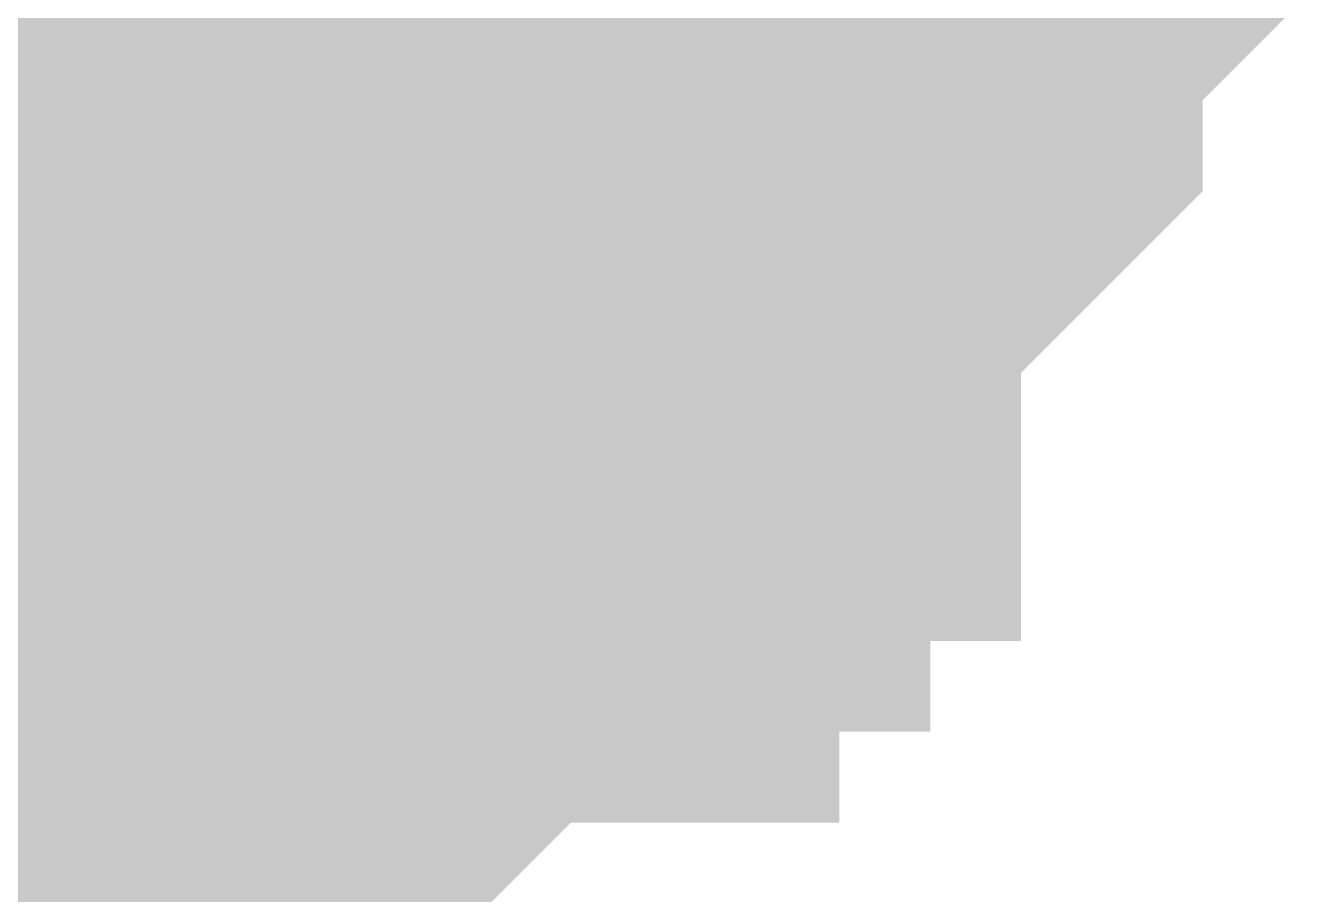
# Model space of a CAD drawing. Header units: inches. Extents: x 0 to 841, y 0 to 594.
# Drawn here: x 790.217 to 790.844, y 334.187 to 334.616 of the extents above; entities that cross this region are included whole.
import ezdxf

# ---------------------------------------------------------------- set-up
doc = ezdxf.new("R2010")
doc.units = ezdxf.units.IN
doc.layers.add('Sheet', color=255, linetype='Continuous')

msp = doc.modelspace()

# ---------------------------------------------------------------- linework, layer by layer
at = {"layer": 'Sheet'}
msp.add_lwpolyline([(789.74589, 334.9996, 0.508, 0.508, 1), (790.25389, 334.9996, 0.508, 0.508, 1)], format="xyseb", close=True, dxfattribs=at)
for points in [[(790.02077, 335.00091, 0.7493, 0.7493, 0), (790.02077, 329.47595, 0.7493, 0.7493, 0)], [(790.69451, 334.77632, 0.29972, 0.29972, 0), (790.69451, 334.7314, 0.29972, 0.29972, 0), (790.69451, 334.68648, 0.29972, 0.29972, 0), (790.64959, 334.64156, 0.29972, 0.29972, 0), (790.64959, 334.64156, 0.29972, 0.29972, 0), (790.64959, 334.59664, 0.29972, 0.29972, 0), (790.60468, 334.55172, 0.29972, 0.29972, 0), (790.60468, 334.55172, 0.29972, 0.29972, 0), (790.55976, 334.50681, 0.29972, 0.29972, 0), (790.55976, 334.46189, 0.29972, 0.29972, 0), (790.51485, 334.46189, 0.29972, 0.29972, 0), (790.51485, 334.41697, 0.29972, 0.29972, 0), (790.46993, 334.41697, 0.29972, 0.29972, 0), (790.46993, 334.37205, 0.29972, 0.29972, 0), (790.42502, 334.37205, 0.29972, 0.29972, 0), (790.3801, 334.32713, 0.29972, 0.29972, 0), (790.3801, 334.32713, 0.29972, 0.29972, 0), (790.33518, 334.32713, 0.29972, 0.29972, 0), (790.29027, 334.28221, 0.29972, 0.29972, 0), (790.29027, 334.28221, 0.29972, 0.29972, 0), (790.24535, 334.28221, 0.29972, 0.29972, 0), (790.20044, 334.2373, 0.29972, 0.29972, 0), (790.15552, 334.2373, 0.29972, 0.29972, 0), (790.11061, 334.2373, 0.29972, 0.29972, 0), (790.11061, 334.2373, 0.29972, 0.29972, 0), (790.06569, 334.2373, 0.29972, 0.29972, 0)], [(790.69451, 334.77632, 0.29972, 0.29972, 0), (790.69451, 334.7314, 0.29972, 0.29972, 0), (790.69451, 334.68648, 0.29972, 0.29972, 0), (790.64959, 334.64156, 0.29972, 0.29972, 0), (790.64959, 334.64156, 0.29972, 0.29972, 0), (790.64959, 334.59664, 0.29972, 0.29972, 0), (790.60468, 334.55172, 0.29972, 0.29972, 0), (790.60468, 334.55172, 0.29972, 0.29972, 0), (790.55976, 334.50681, 0.29972, 0.29972, 0), (790.55976, 334.46189, 0.29972, 0.29972, 0), (790.51485, 334.46189, 0.29972, 0.29972, 0), (790.51485, 334.41697, 0.29972, 0.29972, 0), (790.46993, 334.41697, 0.29972, 0.29972, 0), (790.46993, 334.37205, 0.29972, 0.29972, 0), (790.42502, 334.37205, 0.29972, 0.29972, 0), (790.3801, 334.32713, 0.29972, 0.29972, 0), (790.3801, 334.32713, 0.29972, 0.29972, 0), (790.33518, 334.32713, 0.29972, 0.29972, 0), (790.29027, 334.28221, 0.29972, 0.29972, 0), (790.29027, 334.28221, 0.29972, 0.29972, 0), (790.24535, 334.28221, 0.29972, 0.29972, 0), (790.20044, 334.2373, 0.29972, 0.29972, 0), (790.15552, 334.2373, 0.29972, 0.29972, 0), (790.11061, 334.2373, 0.29972, 0.29972, 0), (790.11061, 334.2373, 0.29972, 0.29972, 0), (790.06569, 334.2373, 0.29972, 0.29972, 0)], [(790.69451, 334.77632, 0.29972, 0.29972, 0), (790.69451, 334.7314, 0.29972, 0.29972, 0), (790.69451, 334.68648, 0.29972, 0.29972, 0), (790.64959, 334.64156, 0.29972, 0.29972, 0), (790.64959, 334.64156, 0.29972, 0.29972, 0), (790.64959, 334.59664, 0.29972, 0.29972, 0), (790.60468, 334.55172, 0.29972, 0.29972, 0), (790.60468, 334.55172, 0.29972, 0.29972, 0), (790.55976, 334.50681, 0.29972, 0.29972, 0), (790.55976, 334.46189, 0.29972, 0.29972, 0), (790.51485, 334.46189, 0.29972, 0.29972, 0), (790.51485, 334.41697, 0.29972, 0.29972, 0), (790.46993, 334.41697, 0.29972, 0.29972, 0), (790.46993, 334.37205, 0.29972, 0.29972, 0), (790.42502, 334.37205, 0.29972, 0.29972, 0), (790.3801, 334.32713, 0.29972, 0.29972, 0), (790.3801, 334.32713, 0.29972, 0.29972, 0), (790.33518, 334.32713, 0.29972, 0.29972, 0), (790.29027, 334.28221, 0.29972, 0.29972, 0), (790.29027, 334.28221, 0.29972, 0.29972, 0), (790.24535, 334.28221, 0.29972, 0.29972, 0), (790.20044, 334.2373, 0.29972, 0.29972, 0), (790.15552, 334.2373, 0.29972, 0.29972, 0), (790.11061, 334.2373, 0.29972, 0.29972, 0), (790.11061, 334.2373, 0.29972, 0.29972, 0), (790.06569, 334.2373, 0.29972, 0.29972, 0)], [(790.69451, 334.77632, 0.29972, 0.29972, 0), (790.69451, 334.7314, 0.29972, 0.29972, 0), (790.69451, 334.68648, 0.29972, 0.29972, 0), (790.64959, 334.64156, 0.29972, 0.29972, 0), (790.64959, 334.64156, 0.29972, 0.29972, 0), (790.64959, 334.59664, 0.29972, 0.29972, 0), (790.60468, 334.55172, 0.29972, 0.29972, 0), (790.60468, 334.55172, 0.29972, 0.29972, 0), (790.55976, 334.50681, 0.29972, 0.29972, 0), (790.55976, 334.46189, 0.29972, 0.29972, 0), (790.51485, 334.46189, 0.29972, 0.29972, 0), (790.51485, 334.41697, 0.29972, 0.29972, 0), (790.46993, 334.41697, 0.29972, 0.29972, 0), (790.46993, 334.37205, 0.29972, 0.29972, 0), (790.42502, 334.37205, 0.29972, 0.29972, 0), (790.3801, 334.32713, 0.29972, 0.29972, 0), (790.3801, 334.32713, 0.29972, 0.29972, 0), (790.33518, 334.32713, 0.29972, 0.29972, 0), (790.29027, 334.28221, 0.29972, 0.29972, 0), (790.29027, 334.28221, 0.29972, 0.29972, 0), (790.24535, 334.28221, 0.29972, 0.29972, 0), (790.20044, 334.2373, 0.29972, 0.29972, 0), (790.15552, 334.2373, 0.29972, 0.29972, 0), (790.11061, 334.2373, 0.29972, 0.29972, 0), (790.11061, 334.2373, 0.29972, 0.29972, 0), (790.06569, 334.2373, 0.29972, 0.29972, 0)], [(790.69451, 334.77632, 0.29972, 0.29972, 0), (790.69451, 334.7314, 0.29972, 0.29972, 0), (790.69451, 334.68648, 0.29972, 0.29972, 0), (790.64959, 334.64156, 0.29972, 0.29972, 0), (790.64959, 334.64156, 0.29972, 0.29972, 0), (790.64959, 334.59664, 0.29972, 0.29972, 0), (790.60468, 334.55172, 0.29972, 0.29972, 0), (790.60468, 334.55172, 0.29972, 0.29972, 0), (790.55976, 334.50681, 0.29972, 0.29972, 0), (790.55976, 334.46189, 0.29972, 0.29972, 0), (790.51485, 334.46189, 0.29972, 0.29972, 0), (790.51485, 334.41697, 0.29972, 0.29972, 0), (790.46993, 334.41697, 0.29972, 0.29972, 0), (790.46993, 334.37205, 0.29972, 0.29972, 0), (790.42502, 334.37205, 0.29972, 0.29972, 0), (790.3801, 334.32713, 0.29972, 0.29972, 0), (790.3801, 334.32713, 0.29972, 0.29972, 0), (790.33518, 334.32713, 0.29972, 0.29972, 0), (790.29027, 334.28221, 0.29972, 0.29972, 0), (790.29027, 334.28221, 0.29972, 0.29972, 0), (790.24535, 334.28221, 0.29972, 0.29972, 0), (790.20044, 334.2373, 0.29972, 0.29972, 0), (790.15552, 334.2373, 0.29972, 0.29972, 0), (790.11061, 334.2373, 0.29972, 0.29972, 0), (790.11061, 334.2373, 0.29972, 0.29972, 0), (790.06569, 334.2373, 0.29972, 0.29972, 0)], [(790.69451, 334.77632, 0.29972, 0.29972, 0), (790.69451, 334.7314, 0.29972, 0.29972, 0), (790.69451, 334.68648, 0.29972, 0.29972, 0), (790.64959, 334.64156, 0.29972, 0.29972, 0), (790.64959, 334.64156, 0.29972, 0.29972, 0), (790.64959, 334.59664, 0.29972, 0.29972, 0), (790.60468, 334.55172, 0.29972, 0.29972, 0), (790.60468, 334.55172, 0.29972, 0.29972, 0), (790.55976, 334.50681, 0.29972, 0.29972, 0), (790.55976, 334.46189, 0.29972, 0.29972, 0), (790.51485, 334.46189, 0.29972, 0.29972, 0), (790.51485, 334.41697, 0.29972, 0.29972, 0), (790.46993, 334.41697, 0.29972, 0.29972, 0), (790.46993, 334.37205, 0.29972, 0.29972, 0), (790.42502, 334.37205, 0.29972, 0.29972, 0), (790.3801, 334.32713, 0.29972, 0.29972, 0), (790.3801, 334.32713, 0.29972, 0.29972, 0), (790.33518, 334.32713, 0.29972, 0.29972, 0), (790.29027, 334.28221, 0.29972, 0.29972, 0), (790.29027, 334.28221, 0.29972, 0.29972, 0), (790.24535, 334.28221, 0.29972, 0.29972, 0), (790.20044, 334.2373, 0.29972, 0.29972, 0), (790.15552, 334.2373, 0.29972, 0.29972, 0), (790.11061, 334.2373, 0.29972, 0.29972, 0), (790.11061, 334.2373, 0.29972, 0.29972, 0), (790.06569, 334.2373, 0.29972, 0.29972, 0)], [(790.46993, 334.77632, 0.29972, 0.29972, 0), (790.46993, 334.7314, 0.29972, 0.29972, 0), (790.42502, 334.7314, 0.29972, 0.29972, 0), (790.42502, 334.68648, 0.29972, 0.29972, 0), (790.42502, 334.68648, 0.29972, 0.29972, 0), (790.3801, 334.64156, 0.29972, 0.29972, 0), (790.3801, 334.64156, 0.29972, 0.29972, 0), (790.3801, 334.59664, 0.29972, 0.29972, 0), (790.33518, 334.59664, 0.29972, 0.29972, 0), (790.33518, 334.59664, 0.29972, 0.29972, 0), (790.33518, 334.55172, 0.29972, 0.29972, 0), (790.29027, 334.55172, 0.29972, 0.29972, 0), (790.29027, 334.55172, 0.29972, 0.29972, 0), (790.24535, 334.50681, 0.29972, 0.29972, 0), (790.24535, 334.50681, 0.29972, 0.29972, 0), (790.20044, 334.50681, 0.29972, 0.29972, 0), (790.20044, 334.50681, 0.29972, 0.29972, 0), (790.15552, 334.50681, 0.29972, 0.29972, 0), (790.15552, 334.46189, 0.29972, 0.29972, 0), (790.11061, 334.46189, 0.29972, 0.29972, 0), (790.11061, 334.46189, 0.29972, 0.29972, 0), (790.06569, 334.46189, 0.29972, 0.29972, 0)], [(790.46993, 334.77632, 0.29972, 0.29972, 0), (790.46993, 334.7314, 0.29972, 0.29972, 0), (790.42502, 334.7314, 0.29972, 0.29972, 0), (790.42502, 334.68648, 0.29972, 0.29972, 0), (790.42502, 334.68648, 0.29972, 0.29972, 0), (790.3801, 334.64156, 0.29972, 0.29972, 0), (790.3801, 334.64156, 0.29972, 0.29972, 0), (790.3801, 334.59664, 0.29972, 0.29972, 0), (790.33518, 334.59664, 0.29972, 0.29972, 0), (790.33518, 334.59664, 0.29972, 0.29972, 0), (790.33518, 334.55172, 0.29972, 0.29972, 0), (790.29027, 334.55172, 0.29972, 0.29972, 0), (790.29027, 334.55172, 0.29972, 0.29972, 0), (790.24535, 334.50681, 0.29972, 0.29972, 0), (790.24535, 334.50681, 0.29972, 0.29972, 0), (790.20044, 334.50681, 0.29972, 0.29972, 0), (790.20044, 334.50681, 0.29972, 0.29972, 0), (790.15552, 334.50681, 0.29972, 0.29972, 0), (790.15552, 334.46189, 0.29972, 0.29972, 0), (790.11061, 334.46189, 0.29972, 0.29972, 0), (790.11061, 334.46189, 0.29972, 0.29972, 0), (790.06569, 334.46189, 0.29972, 0.29972, 0)], [(790.46993, 334.77632, 0.29972, 0.29972, 0), (790.46993, 334.7314, 0.29972, 0.29972, 0), (790.42502, 334.7314, 0.29972, 0.29972, 0), (790.42502, 334.68648, 0.29972, 0.29972, 0), (790.42502, 334.68648, 0.29972, 0.29972, 0), (790.3801, 334.64156, 0.29972, 0.29972, 0), (790.3801, 334.64156, 0.29972, 0.29972, 0), (790.3801, 334.59664, 0.29972, 0.29972, 0), (790.33518, 334.59664, 0.29972, 0.29972, 0), (790.33518, 334.59664, 0.29972, 0.29972, 0), (790.33518, 334.55172, 0.29972, 0.29972, 0), (790.29027, 334.55172, 0.29972, 0.29972, 0), (790.29027, 334.55172, 0.29972, 0.29972, 0), (790.24535, 334.50681, 0.29972, 0.29972, 0), (790.24535, 334.50681, 0.29972, 0.29972, 0), (790.20044, 334.50681, 0.29972, 0.29972, 0), (790.20044, 334.50681, 0.29972, 0.29972, 0), (790.15552, 334.50681, 0.29972, 0.29972, 0), (790.15552, 334.46189, 0.29972, 0.29972, 0), (790.11061, 334.46189, 0.29972, 0.29972, 0), (790.11061, 334.46189, 0.29972, 0.29972, 0), (790.06569, 334.46189, 0.29972, 0.29972, 0)], [(790.46993, 334.77632, 0.29972, 0.29972, 0), (790.46993, 334.7314, 0.29972, 0.29972, 0), (790.42502, 334.7314, 0.29972, 0.29972, 0), (790.42502, 334.68648, 0.29972, 0.29972, 0), (790.42502, 334.68648, 0.29972, 0.29972, 0), (790.3801, 334.64156, 0.29972, 0.29972, 0), (790.3801, 334.64156, 0.29972, 0.29972, 0), (790.3801, 334.59664, 0.29972, 0.29972, 0), (790.33518, 334.59664, 0.29972, 0.29972, 0), (790.33518, 334.59664, 0.29972, 0.29972, 0), (790.33518, 334.55172, 0.29972, 0.29972, 0), (790.29027, 334.55172, 0.29972, 0.29972, 0), (790.29027, 334.55172, 0.29972, 0.29972, 0), (790.24535, 334.50681, 0.29972, 0.29972, 0), (790.24535, 334.50681, 0.29972, 0.29972, 0), (790.20044, 334.50681, 0.29972, 0.29972, 0), (790.20044, 334.50681, 0.29972, 0.29972, 0), (790.15552, 334.50681, 0.29972, 0.29972, 0), (790.15552, 334.46189, 0.29972, 0.29972, 0), (790.11061, 334.46189, 0.29972, 0.29972, 0), (790.11061, 334.46189, 0.29972, 0.29972, 0), (790.06569, 334.46189, 0.29972, 0.29972, 0)], [(790.69451, 334.68648, 0.09906, 0.09906, 0), (790.64959, 334.64156, 0.09906, 0.09906, 0), (790.64959, 334.64156, 0.09906, 0.09906, 0), (790.64959, 334.59664, 0.09906, 0.09906, 0), (790.60468, 334.55172, 0.09906, 0.09906, 0), (790.60468, 334.55172, 0.09906, 0.09906, 0), (790.55976, 334.50681, 0.09906, 0.09906, 0), (790.55976, 334.46189, 0.09906, 0.09906, 0), (790.51485, 334.46189, 0.09906, 0.09906, 0), (790.51485, 334.41697, 0.09906, 0.09906, 0), (790.46993, 334.41697, 0.09906, 0.09906, 0), (790.46993, 334.37205, 0.09906, 0.09906, 0), (790.42502, 334.37205, 0.09906, 0.09906, 0), (790.3801, 334.32713, 0.09906, 0.09906, 0), (790.3801, 334.32713, 0.09906, 0.09906, 0), (790.33518, 334.32713, 0.09906, 0.09906, 0), (790.29027, 334.28221, 0.09906, 0.09906, 0), (790.29027, 334.28221, 0.09906, 0.09906, 0), (790.24535, 334.28221, 0.09906, 0.09906, 0), (790.20044, 334.2373, 0.09906, 0.09906, 0), (790.15552, 334.2373, 0.09906, 0.09906, 0)], [(790.69451, 334.68648, 0.09906, 0.09906, 0), (790.64959, 334.64156, 0.09906, 0.09906, 0), (790.64959, 334.64156, 0.09906, 0.09906, 0), (790.64959, 334.59664, 0.09906, 0.09906, 0), (790.60468, 334.55172, 0.09906, 0.09906, 0), (790.60468, 334.55172, 0.09906, 0.09906, 0), (790.55976, 334.50681, 0.09906, 0.09906, 0), (790.55976, 334.46189, 0.09906, 0.09906, 0), (790.51485, 334.46189, 0.09906, 0.09906, 0), (790.51485, 334.41697, 0.09906, 0.09906, 0), (790.46993, 334.41697, 0.09906, 0.09906, 0), (790.46993, 334.37205, 0.09906, 0.09906, 0), (790.42502, 334.37205, 0.09906, 0.09906, 0), (790.3801, 334.32713, 0.09906, 0.09906, 0), (790.3801, 334.32713, 0.09906, 0.09906, 0), (790.33518, 334.32713, 0.09906, 0.09906, 0), (790.29027, 334.28221, 0.09906, 0.09906, 0), (790.29027, 334.28221, 0.09906, 0.09906, 0), (790.24535, 334.28221, 0.09906, 0.09906, 0), (790.20044, 334.2373, 0.09906, 0.09906, 0), (790.15552, 334.2373, 0.09906, 0.09906, 0)], [(790.69451, 334.68648, 0.09906, 0.09906, 0), (790.64959, 334.64156, 0.09906, 0.09906, 0), (790.64959, 334.64156, 0.09906, 0.09906, 0), (790.64959, 334.59664, 0.09906, 0.09906, 0), (790.60468, 334.55172, 0.09906, 0.09906, 0), (790.60468, 334.55172, 0.09906, 0.09906, 0), (790.55976, 334.50681, 0.09906, 0.09906, 0), (790.55976, 334.46189, 0.09906, 0.09906, 0), (790.51485, 334.46189, 0.09906, 0.09906, 0), (790.51485, 334.41697, 0.09906, 0.09906, 0), (790.46993, 334.41697, 0.09906, 0.09906, 0), (790.46993, 334.37205, 0.09906, 0.09906, 0), (790.42502, 334.37205, 0.09906, 0.09906, 0), (790.3801, 334.32713, 0.09906, 0.09906, 0), (790.3801, 334.32713, 0.09906, 0.09906, 0), (790.33518, 334.32713, 0.09906, 0.09906, 0), (790.29027, 334.28221, 0.09906, 0.09906, 0), (790.29027, 334.28221, 0.09906, 0.09906, 0), (790.24535, 334.28221, 0.09906, 0.09906, 0), (790.20044, 334.2373, 0.09906, 0.09906, 0), (790.15552, 334.2373, 0.09906, 0.09906, 0)], [(790.69451, 334.68648, 0.09906, 0.09906, 0), (790.64959, 334.64156, 0.09906, 0.09906, 0), (790.64959, 334.64156, 0.09906, 0.09906, 0), (790.64959, 334.59664, 0.09906, 0.09906, 0), (790.60468, 334.55172, 0.09906, 0.09906, 0), (790.60468, 334.55172, 0.09906, 0.09906, 0), (790.55976, 334.50681, 0.09906, 0.09906, 0), (790.55976, 334.46189, 0.09906, 0.09906, 0), (790.51485, 334.46189, 0.09906, 0.09906, 0), (790.51485, 334.41697, 0.09906, 0.09906, 0), (790.46993, 334.41697, 0.09906, 0.09906, 0), (790.46993, 334.37205, 0.09906, 0.09906, 0), (790.42502, 334.37205, 0.09906, 0.09906, 0), (790.3801, 334.32713, 0.09906, 0.09906, 0), (790.3801, 334.32713, 0.09906, 0.09906, 0), (790.33518, 334.32713, 0.09906, 0.09906, 0), (790.29027, 334.28221, 0.09906, 0.09906, 0), (790.29027, 334.28221, 0.09906, 0.09906, 0), (790.24535, 334.28221, 0.09906, 0.09906, 0), (790.20044, 334.2373, 0.09906, 0.09906, 0), (790.15552, 334.2373, 0.09906, 0.09906, 0)], [(790.69451, 334.68648, 0.09906, 0.09906, 0), (790.64959, 334.64156, 0.09906, 0.09906, 0), (790.64959, 334.64156, 0.09906, 0.09906, 0), (790.64959, 334.59664, 0.09906, 0.09906, 0), (790.60468, 334.55172, 0.09906, 0.09906, 0), (790.60468, 334.55172, 0.09906, 0.09906, 0), (790.55976, 334.50681, 0.09906, 0.09906, 0), (790.55976, 334.46189, 0.09906, 0.09906, 0), (790.51485, 334.46189, 0.09906, 0.09906, 0), (790.51485, 334.41697, 0.09906, 0.09906, 0), (790.46993, 334.41697, 0.09906, 0.09906, 0), (790.46993, 334.37205, 0.09906, 0.09906, 0), (790.42502, 334.37205, 0.09906, 0.09906, 0), (790.3801, 334.32713, 0.09906, 0.09906, 0), (790.3801, 334.32713, 0.09906, 0.09906, 0), (790.33518, 334.32713, 0.09906, 0.09906, 0), (790.29027, 334.28221, 0.09906, 0.09906, 0), (790.29027, 334.28221, 0.09906, 0.09906, 0), (790.24535, 334.28221, 0.09906, 0.09906, 0), (790.20044, 334.2373, 0.09906, 0.09906, 0), (790.15552, 334.2373, 0.09906, 0.09906, 0)], [(790.69451, 334.68648, 0.09906, 0.09906, 0), (790.64959, 334.64156, 0.09906, 0.09906, 0), (790.64959, 334.64156, 0.09906, 0.09906, 0), (790.64959, 334.59664, 0.09906, 0.09906, 0), (790.60468, 334.55172, 0.09906, 0.09906, 0), (790.60468, 334.55172, 0.09906, 0.09906, 0), (790.55976, 334.50681, 0.09906, 0.09906, 0), (790.55976, 334.46189, 0.09906, 0.09906, 0), (790.51485, 334.46189, 0.09906, 0.09906, 0), (790.51485, 334.41697, 0.09906, 0.09906, 0), (790.46993, 334.41697, 0.09906, 0.09906, 0), (790.46993, 334.37205, 0.09906, 0.09906, 0), (790.42502, 334.37205, 0.09906, 0.09906, 0), (790.3801, 334.32713, 0.09906, 0.09906, 0), (790.3801, 334.32713, 0.09906, 0.09906, 0), (790.33518, 334.32713, 0.09906, 0.09906, 0), (790.29027, 334.28221, 0.09906, 0.09906, 0), (790.29027, 334.28221, 0.09906, 0.09906, 0), (790.24535, 334.28221, 0.09906, 0.09906, 0), (790.20044, 334.2373, 0.09906, 0.09906, 0), (790.15552, 334.2373, 0.09906, 0.09906, 0)], [(790.42502, 334.68648, 0.09906, 0.09906, 0), (790.3801, 334.64156, 0.09906, 0.09906, 0), (790.3801, 334.64156, 0.09906, 0.09906, 0), (790.3801, 334.59664, 0.09906, 0.09906, 0), (790.33518, 334.59664, 0.09906, 0.09906, 0), (790.33518, 334.59664, 0.09906, 0.09906, 0), (790.33518, 334.55172, 0.09906, 0.09906, 0), (790.29027, 334.55172, 0.09906, 0.09906, 0), (790.29027, 334.55172, 0.09906, 0.09906, 0), (790.24535, 334.50681, 0.09906, 0.09906, 0), (790.24535, 334.50681, 0.09906, 0.09906, 0), (790.20044, 334.50681, 0.09906, 0.09906, 0), (790.20044, 334.50681, 0.09906, 0.09906, 0), (790.15552, 334.50681, 0.09906, 0.09906, 0)], [(790.42502, 334.68648, 0.09906, 0.09906, 0), (790.3801, 334.64156, 0.09906, 0.09906, 0), (790.3801, 334.64156, 0.09906, 0.09906, 0), (790.3801, 334.59664, 0.09906, 0.09906, 0), (790.33518, 334.59664, 0.09906, 0.09906, 0), (790.33518, 334.59664, 0.09906, 0.09906, 0), (790.33518, 334.55172, 0.09906, 0.09906, 0), (790.29027, 334.55172, 0.09906, 0.09906, 0), (790.29027, 334.55172, 0.09906, 0.09906, 0), (790.24535, 334.50681, 0.09906, 0.09906, 0), (790.24535, 334.50681, 0.09906, 0.09906, 0), (790.20044, 334.50681, 0.09906, 0.09906, 0), (790.20044, 334.50681, 0.09906, 0.09906, 0), (790.15552, 334.50681, 0.09906, 0.09906, 0)], [(790.42502, 334.68648, 0.09906, 0.09906, 0), (790.3801, 334.64156, 0.09906, 0.09906, 0), (790.3801, 334.64156, 0.09906, 0.09906, 0), (790.3801, 334.59664, 0.09906, 0.09906, 0), (790.33518, 334.59664, 0.09906, 0.09906, 0), (790.33518, 334.59664, 0.09906, 0.09906, 0), (790.33518, 334.55172, 0.09906, 0.09906, 0), (790.29027, 334.55172, 0.09906, 0.09906, 0), (790.29027, 334.55172, 0.09906, 0.09906, 0), (790.24535, 334.50681, 0.09906, 0.09906, 0), (790.24535, 334.50681, 0.09906, 0.09906, 0), (790.20044, 334.50681, 0.09906, 0.09906, 0), (790.20044, 334.50681, 0.09906, 0.09906, 0), (790.15552, 334.50681, 0.09906, 0.09906, 0)], [(790.42502, 334.68648, 0.09906, 0.09906, 0), (790.3801, 334.64156, 0.09906, 0.09906, 0), (790.3801, 334.64156, 0.09906, 0.09906, 0), (790.3801, 334.59664, 0.09906, 0.09906, 0), (790.33518, 334.59664, 0.09906, 0.09906, 0), (790.33518, 334.59664, 0.09906, 0.09906, 0), (790.33518, 334.55172, 0.09906, 0.09906, 0), (790.29027, 334.55172, 0.09906, 0.09906, 0), (790.29027, 334.55172, 0.09906, 0.09906, 0), (790.24535, 334.50681, 0.09906, 0.09906, 0), (790.24535, 334.50681, 0.09906, 0.09906, 0), (790.20044, 334.50681, 0.09906, 0.09906, 0), (790.20044, 334.50681, 0.09906, 0.09906, 0), (790.15552, 334.50681, 0.09906, 0.09906, 0)]]:
    msp.add_lwpolyline(points, format="xyseb", dxfattribs=at)

doc.saveas('drawing.dxf')
